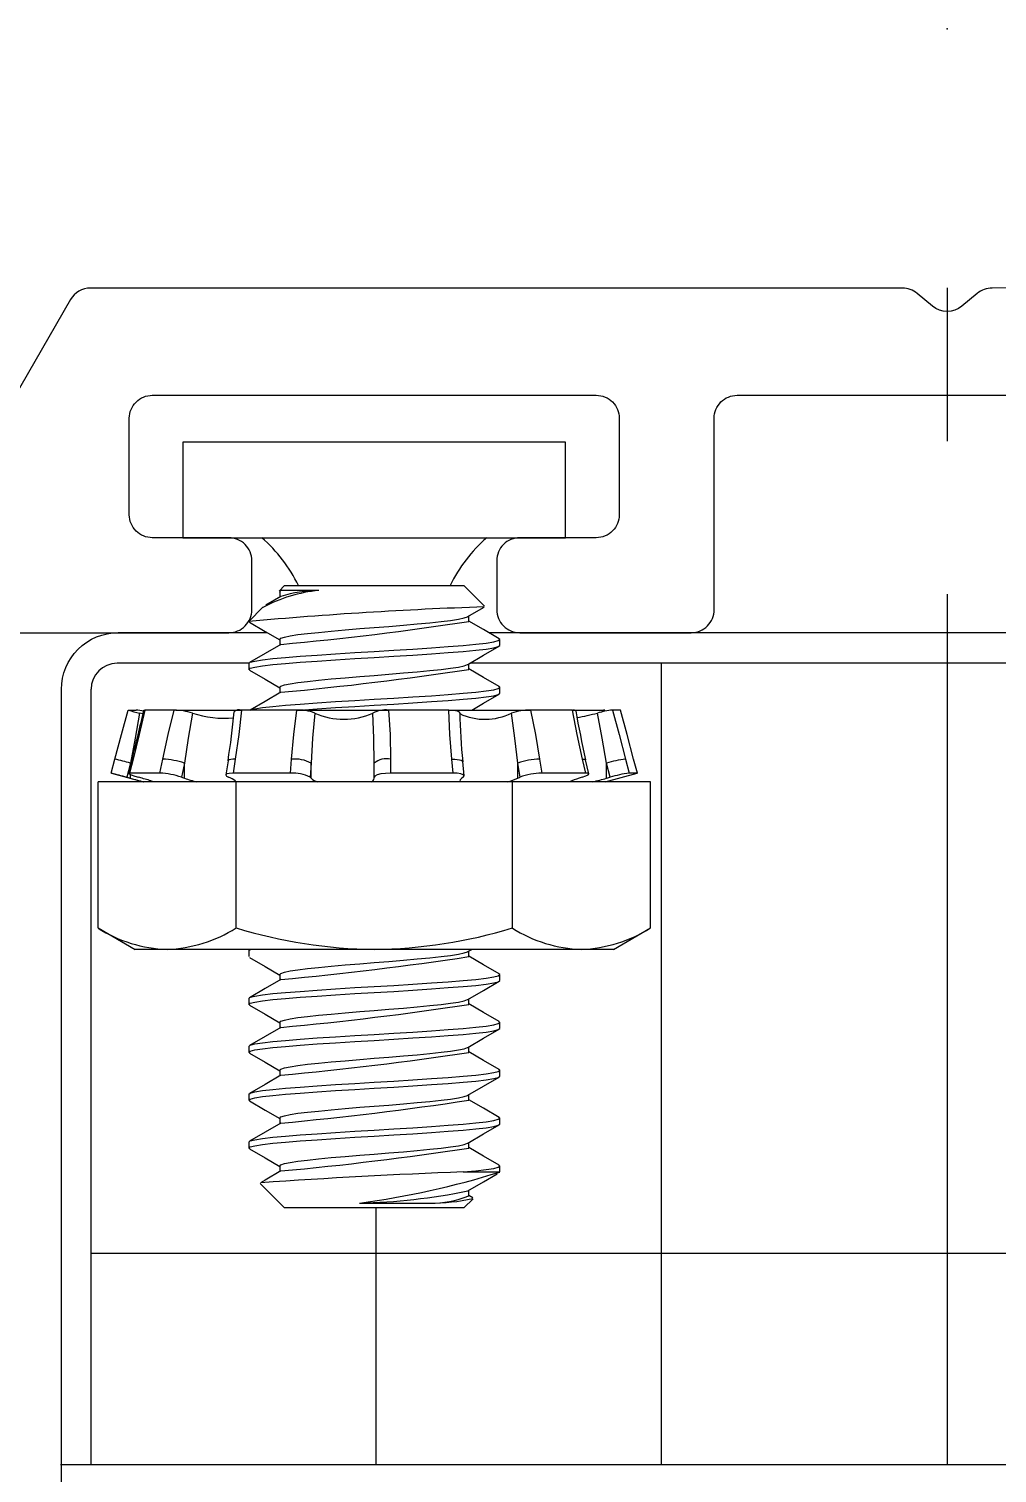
# Model space of a CAD drawing. Extents: x -1.9 to 5.76, y -0.52 to 4.52.
# Drawn here: x -0.6 to 0.033, y 2.126 to 3.069 of the extents above; entities that cross this region are included whole.
import ezdxf

# ---------------------------------------------------------------- set-up
doc = ezdxf.new("R2010")
doc.units = 0
doc.header["$LTSCALE"] = 0.5
doc.header["$MEASUREMENT"] = 0
doc.linetypes.add('PHANTOM', pattern=[0.5, 0.25, -0.05, 0.05, -0.05, 0.05, -0.05])
doc.layers.add('Construction', color=60, linetype='PHANTOM', plot=False)
for name, color, linetype in [('Driver', 210, 'CONTINUOUS'), ('Hardware', 242, 'CONTINUOUS'), ('Housing', 150, 'CONTINUOUS')]:
    doc.layers.add(name, color=color, linetype=linetype)

msp = doc.modelspace()

# ---------------------------------------------------------------- linework, layer by layer
at = {"layer": 'Construction', "ltscale": 0.5, "transparency": 16777216}
msp.add_line((0, 2.90012), (0, 0.00009), dxfattribs=at)
msp.add_point((0, 3.06921), dxfattribs=at)
at = {"layer": 'Driver', "transparency": 16777216}
for p, q in [((-0.45612, 2.65505), (-0.5422, 2.65505)), ((0.29225, 2.65505), (-0.31183, 2.65505)), ((-0.1869, 2.65505), (-0.1869, 2.13175)), ((0, 2.65505), (0, 2.13175)), ((-0.5592, 2.13175), (-0.5592, 2.63805)), ((-0.3731, 2.29951), (-0.3731, 2.13175)), ((0.5578, 2.26975), (-0.5592, 2.26975)), ((0.5778, 2.13175), (-0.5792, 2.13175))]:
    msp.add_line(p, q, dxfattribs=at)
msp.add_lwpolyline([(0.44905, 2.67505), (0.5415, 2.67505, -0.414214), (0.5785, 2.63805), (0.5785, 1.71205, -0.414214), (0.5415, 1.67505), (-0.5415, 1.67505, -0.414214), (-0.5785, 1.71205), (-0.5785, 2.63805, -0.414214), (-0.5415, 2.67505), (-0.44409, 2.67505)], format="xyb", dxfattribs=at)
msp.add_lwpolyline([(-0.29942, 2.67505), (0.30439, 2.67505)], dxfattribs=at)
msp.add_arc((-0.5422, 2.63805), 0.017, 90, 180, dxfattribs=at)
at = {"layer": 'Hardware', "linetype": 'Continuous', "transparency": 16777216}
for p, q in [((-0.2492, 2.79951), (-0.4992, 2.79951)), ((-0.4992, 2.79951), (-0.4992, 2.73701)), ((-0.2492, 2.73701), (-0.2492, 2.79951)), ((-0.4992, 2.73701), (-0.2492, 2.73701)), ((-0.43532, 2.69862), (-0.44504, 2.69296)), ((-0.43276, 2.70576), (-0.43637, 2.70215)), ((-0.43513, 2.70262), (-0.43635, 2.70214)), ((-0.43611, 2.70165), (-0.4359, 2.70153)), ((-0.4359, 2.70185), (-0.4359, 2.69828)), ((-0.41042, 2.70262), (-0.43513, 2.70262)), ((-0.43276, 2.70576), (-0.42373, 2.70576)), ((-0.42373, 2.70576), (-0.32467, 2.70576)), ((-0.32467, 2.70576), (-0.31564, 2.70576)), ((-0.30216, 2.69228), (-0.31564, 2.70576)), ((-0.44692, 2.6916), (-0.4562, 2.68233)), ((-0.45554, 2.68182), (-0.4562, 2.68233)), ((-0.3125, 2.68232), (-0.3125, 2.68591)), ((-0.4359, 2.6706), (-0.4359, 2.66703)), ((-0.2922, 2.6667), (-0.2922, 2.67061)), ((-0.4562, 2.65498), (-0.4562, 2.65108)), ((-0.3125, 2.65107), (-0.3125, 2.65466)), ((-0.4359, 2.63935), (-0.4359, 2.63578)), ((-0.2922, 2.63545), (-0.2922, 2.63936)), ((-0.53503, 2.62454), (-0.52979, 2.62454)), ((-0.52526, 2.62201), (-0.5275, 2.62259)), ((-0.50487, 2.62454), (-0.52401, 2.62454)), ((-0.50376, 2.62454), (-0.50419, 2.6245)), ((-0.50376, 2.62454), (-0.50308, 2.62454)), ((-0.50308, 2.62454), (-0.46112, 2.62454)), ((-0.4248, 2.62454), (-0.461, 2.62454)), ((-0.4248, 2.62454), (-0.36483, 2.62454)), ((-0.3254, 2.62454), (-0.36484, 2.62454)), ((-0.3254, 2.62454), (-0.27215, 2.62454)), ((-0.24464, 2.62454), (-0.27225, 2.62454)), ((-0.24353, 2.62454), (-0.24421, 2.6245)), ((-0.24353, 2.62454), (-0.22439, 2.62454)), ((-0.22353, 2.62373), (-0.22368, 2.62438)), ((-0.21337, 2.62454), (-0.21861, 2.62454)), ((-0.54607, 2.58333), (-0.54362, 2.59246)), ((-0.53344, 2.58987), (-0.53591, 2.58066)), ((-0.53245, 2.59234), (-0.53479, 2.58317)), ((-0.53174, 2.59246), (-0.53408, 2.58333)), ((-0.53344, 2.58848), (-0.53344, 2.58987)), ((-0.51419, 2.58333), (-0.51229, 2.59246)), ((-0.49812, 2.58987), (-0.50004, 2.58066)), ((-0.49812, 2.58), (-0.49812, 2.58987)), ((-0.46971, 2.59143), (-0.47117, 2.58222)), ((-0.46501, 2.59246), (-0.46646, 2.58333)), ((-0.42884, 2.58333), (-0.42821, 2.59246)), ((-0.41547, 2.58987), (-0.41611, 2.58066)), ((-0.41547, 2.58), (-0.41547, 2.58987)), ((-0.3742, 2.58066), (-0.3742, 2.58987)), ((-0.3636, 2.59246), (-0.36361, 2.58333)), ((-0.32262, 2.58333), (-0.3235, 2.59246)), ((-0.31555, 2.58162), (-0.31644, 2.59083)), ((-0.28048, 2.58), (-0.28048, 2.58987)), ((-0.27902, 2.58066), (-0.28048, 2.58987)), ((-0.26623, 2.59246), (-0.2648, 2.58333)), ((-0.2361, 2.58333), (-0.23816, 2.59246)), ((-0.23409, 2.58287), (-0.23616, 2.59206)), ((-0.22255, 2.58), (-0.22255, 2.58987)), ((-0.2202, 2.58066), (-0.22255, 2.58987)), ((-0.2101, 2.59246), (-0.20777, 2.58333)), ((-0.20233, 2.58333), (-0.20478, 2.59246)), ((-0.55462, 2.48225), (-0.55462, 2.57766)), ((-0.46441, 2.57766), (-0.55462, 2.57766)), ((-0.54586, 2.58327), (-0.52495, 2.57766)), ((-0.53591, 2.58066), (-0.53344, 2.58)), ((-0.51419, 2.58333), (-0.53408, 2.58333)), ((-0.53344, 2.58), (-0.53344, 2.58237)), ((-0.52585, 2.58), (-0.5282, 2.58066)), ((-0.50004, 2.58066), (-0.49812, 2.58)), ((-0.46793, 2.58), (-0.46938, 2.58066)), ((-0.42884, 2.58333), (-0.46646, 2.58333)), ((-0.46441, 2.48225), (-0.46441, 2.57766)), ((-0.28399, 2.57766), (-0.46441, 2.57766)), ((-0.41611, 2.58066), (-0.41547, 2.58)), ((-0.3742, 2.58), (-0.3742, 2.58066)), ((-0.32262, 2.58333), (-0.36361, 2.58333)), ((-0.31617, 2.58066), (-0.31706, 2.58)), ((-0.28399, 2.48225), (-0.28399, 2.57766)), ((-0.19378, 2.57766), (-0.28399, 2.57766)), ((-0.28048, 2.58), (-0.27902, 2.58066)), ((-0.2361, 2.58333), (-0.2648, 2.58333)), ((-0.2384, 2.58066), (-0.24047, 2.58)), ((-0.22345, 2.57766), (-0.20254, 2.58327)), ((-0.22255, 2.58), (-0.2202, 2.58066)), ((-0.20233, 2.58333), (-0.20777, 2.58333)), ((-0.20254, 2.58327), (-0.20233, 2.58333)), ((-0.19378, 2.48225), (-0.19378, 2.57766)), ((-0.55462, 2.48225), (-0.53045, 2.46829)), ((-0.21795, 2.46829), (-0.19378, 2.48225)), ((-0.50952, 2.46829), (-0.53045, 2.46829)), ((-0.3742, 2.46829), (-0.50952, 2.46829)), ((-0.4562, 2.46748), (-0.4562, 2.46358)), ((-0.23888, 2.46829), (-0.3742, 2.46829)), ((-0.3125, 2.46357), (-0.3125, 2.46716)), ((-0.21795, 2.46829), (-0.23888, 2.46829)), ((-0.4359, 2.45185), (-0.4359, 2.44828)), ((-0.2922, 2.44795), (-0.2922, 2.45186)), ((-0.4562, 2.43623), (-0.4562, 2.43233)), ((-0.3125, 2.43232), (-0.3125, 2.43591)), ((-0.4359, 2.4206), (-0.4359, 2.41703)), ((-0.2922, 2.4167), (-0.2922, 2.42061)), ((-0.4562, 2.40498), (-0.4562, 2.40108)), ((-0.3125, 2.40107), (-0.3125, 2.40466)), ((-0.4359, 2.38935), (-0.4359, 2.38578)), ((-0.2922, 2.38545), (-0.2922, 2.38936)), ((-0.4562, 2.37373), (-0.4562, 2.36983)), ((-0.3125, 2.36982), (-0.3125, 2.37341)), ((-0.4359, 2.3581), (-0.4359, 2.35453)), ((-0.2922, 2.3542), (-0.2922, 2.35811)), ((-0.4562, 2.34248), (-0.4562, 2.33858)), ((-0.3125, 2.33857), (-0.3125, 2.34216)), ((-0.4359, 2.32685), (-0.4359, 2.32328)), ((-0.31622, 2.32295), (-0.2922, 2.32295)), ((-0.2922, 2.32295), (-0.2922, 2.32686)), ((-0.44865, 2.3154), (-0.43276, 2.29951)), ((-0.3125, 2.30732), (-0.3125, 2.31091)), ((-0.38391, 2.30265), (-0.33798, 2.30265)), ((-0.31564, 2.29951), (-0.30964, 2.30551)), ((-0.30985, 2.30611), (-0.3125, 2.30765)), ((-0.3742, 2.29951), (-0.43276, 2.29951)), ((-0.31564, 2.29951), (-0.3742, 2.29951))]:
    msp.add_line(p, q, dxfattribs=at)
at = {"layer": 'Hardware', "linetype": 'Continuous', "transparency": 16777216, "flags": 128}
for points in [[(-0.4359, 2.70185), (-0.4359, 2.70186), (-0.43513, 2.70262)], [(-0.31308, 2.68556), (-0.30287, 2.69151), (-0.30243, 2.69177)], [(-0.45576, 2.68183), (-0.44553, 2.67588), (-0.4359, 2.67028)], [(-0.4359, 2.6706), (-0.4359, 2.67061), (-0.43516, 2.67136), (-0.4329, 2.67215), (-0.42915, 2.67296), (-0.42405, 2.67376), (-0.41783, 2.67451), (-0.41057, 2.67526), (-0.40227, 2.67606), (-0.39321, 2.67687), (-0.38373, 2.67767), (-0.3742, 2.67842), (-0.36467, 2.67917), (-0.35519, 2.67997), (-0.34613, 2.68078), (-0.33784, 2.68157), (-0.33057, 2.68233), (-0.32435, 2.68308), (-0.31925, 2.68387), (-0.3155, 2.68468), (-0.31324, 2.68548), (-0.31316, 2.68556)], [(-0.29263, 2.6711), (-0.30287, 2.67705), (-0.3125, 2.68265)], [(-0.4562, 2.65498), (-0.45522, 2.65573), (-0.45221, 2.65653), (-0.44723, 2.65734), (-0.44045, 2.65814), (-0.43218, 2.65889), (-0.42253, 2.65964), (-0.4115, 2.66044), (-0.39946, 2.66125), (-0.38687, 2.66204), (-0.3742, 2.66279), (-0.36153, 2.66355), (-0.34894, 2.66434), (-0.3369, 2.66515), (-0.32587, 2.66595), (-0.31622, 2.6667), (-0.30796, 2.66745), (-0.30117, 2.66825), (-0.29619, 2.66906), (-0.29319, 2.66985), (-0.2922, 2.67061), (-0.29285, 2.67111)], [(-0.45554, 2.65057), (-0.4562, 2.65108), (-0.45522, 2.65183), (-0.45221, 2.65262), (-0.44723, 2.65343), (-0.44045, 2.65423), (-0.43218, 2.65498), (-0.42253, 2.65573), (-0.4115, 2.65653), (-0.39946, 2.65734), (-0.38687, 2.65814), (-0.3742, 2.65889), (-0.36153, 2.65964), (-0.34894, 2.66044), (-0.3369, 2.66125), (-0.32587, 2.66204), (-0.31622, 2.66279), (-0.30796, 2.66355), (-0.30117, 2.66434), (-0.29619, 2.66515), (-0.29319, 2.66595), (-0.2922, 2.6667)], [(-0.43532, 2.66737), (-0.44553, 2.66142), (-0.45577, 2.65548)], [(-0.31308, 2.65431), (-0.30287, 2.66026), (-0.29264, 2.6662)], [(-0.45576, 2.65058), (-0.44553, 2.64463), (-0.4359, 2.63903)], [(-0.4359, 2.63935), (-0.4359, 2.63936), (-0.43516, 2.64011), (-0.4329, 2.6409), (-0.42915, 2.64171), (-0.42405, 2.64251), (-0.41783, 2.64326), (-0.41057, 2.64401), (-0.40227, 2.64481), (-0.39321, 2.64562), (-0.38373, 2.64642), (-0.3742, 2.64717), (-0.36467, 2.64792), (-0.35519, 2.64872), (-0.34613, 2.64953), (-0.33784, 2.65032), (-0.33057, 2.65108), (-0.32435, 2.65183), (-0.31925, 2.65262), (-0.3155, 2.65343), (-0.31324, 2.65423), (-0.31316, 2.65431)], [(-0.29263, 2.63985), (-0.30287, 2.6458), (-0.3125, 2.6514)], [(-0.43532, 2.63612), (-0.44553, 2.63017), (-0.45523, 2.62454)], [(-0.455, 2.62454), (-0.45221, 2.62528), (-0.44723, 2.62609), (-0.44045, 2.62689), (-0.43218, 2.62764), (-0.42253, 2.62839), (-0.4115, 2.62919), (-0.39946, 2.63), (-0.38687, 2.63079), (-0.3742, 2.63154), (-0.36153, 2.6323), (-0.34894, 2.63309), (-0.3369, 2.6339), (-0.32587, 2.6347), (-0.31622, 2.63545), (-0.30796, 2.6362), (-0.30117, 2.637), (-0.29619, 2.63781), (-0.29319, 2.6386), (-0.2922, 2.63936), (-0.29285, 2.63986)], [(-0.42483, 2.6243), (-0.42253, 2.62448), (-0.4115, 2.62528), (-0.39946, 2.62609), (-0.38687, 2.62689), (-0.3742, 2.62764), (-0.36153, 2.62839), (-0.34894, 2.62919), (-0.3369, 2.63), (-0.32587, 2.63079), (-0.31622, 2.63154), (-0.30796, 2.6323), (-0.30117, 2.63309), (-0.29619, 2.6339), (-0.29319, 2.6347), (-0.2922, 2.63545)], [(-0.31055, 2.62454), (-0.30287, 2.62901), (-0.29264, 2.63495)], [(-0.54362, 2.59246), (-0.53932, 2.60849), (-0.53503, 2.62454)], [(-0.5275, 2.62259), (-0.53047, 2.60624), (-0.53344, 2.58987)], [(-0.52401, 2.62454), (-0.52775, 2.60852), (-0.53174, 2.59246)], [(-0.52468, 2.62437), (-0.52471, 2.6244), (-0.52401, 2.62454)], [(-0.51229, 2.59246), (-0.50877, 2.60849), (-0.50487, 2.62454)], [(-0.493, 2.62259), (-0.49569, 2.60624), (-0.49812, 2.58987)], [(-0.461, 2.62454), (-0.46273, 2.60852), (-0.46501, 2.59246)], [(-0.42821, 2.59246), (-0.42681, 2.60849), (-0.4248, 2.62454)], [(-0.41313, 2.62259), (-0.4145, 2.60624), (-0.41547, 2.58987)], [(-0.3742, 2.58987), (-0.37441, 2.60623), (-0.37505, 2.62259)], [(-0.36484, 2.62454), (-0.3639, 2.60852), (-0.3636, 2.59246)], [(-0.3235, 2.59246), (-0.32476, 2.60849), (-0.3254, 2.62454)], [(-0.3254, 2.62454), (-0.3224, 2.6244), (-0.32008, 2.624), (-0.31868, 2.62338), (-0.31846, 2.62279)], [(-0.28048, 2.58987), (-0.28239, 2.60623), (-0.28463, 2.62259)], [(-0.27225, 2.62454), (-0.269, 2.60852), (-0.26623, 2.59246)], [(-0.24464, 2.62454), (-0.24312, 2.6244), (-0.24272, 2.62406)], [(-0.23816, 2.59246), (-0.24159, 2.60849), (-0.24464, 2.62454)], [(-0.22255, 2.58987), (-0.22543, 2.60623), (-0.22842, 2.62259)], [(-0.22653, 2.62305), (-0.22556, 2.62337), (-0.2241, 2.624), (-0.22369, 2.6244), (-0.22439, 2.62454)], [(-0.21861, 2.62454), (-0.21428, 2.60852), (-0.2101, 2.59246)], [(-0.20478, 2.59246), (-0.20908, 2.60849), (-0.21337, 2.62454)], [(-0.53174, 2.59246), (-0.53229, 2.59243), (-0.53245, 2.59234)], [(-0.46501, 2.59246), (-0.46661, 2.59243), (-0.46793, 2.59231), (-0.46891, 2.59208), (-0.46952, 2.59176), (-0.46971, 2.59143)], [(-0.3235, 2.59246), (-0.32163, 2.59243), (-0.31996, 2.59231), (-0.31855, 2.59208), (-0.31747, 2.59176), (-0.31676, 2.59136), (-0.31645, 2.5909), (-0.31644, 2.59083)], [(-0.23816, 2.59246), (-0.23712, 2.59243), (-0.23645, 2.59231), (-0.23616, 2.59208), (-0.23616, 2.59206)], [(-0.53408, 2.58333), (-0.53479, 2.58319), (-0.5344, 2.58279), (-0.53296, 2.58216), (-0.53063, 2.58138), (-0.5282, 2.58066)], [(-0.46646, 2.58333), (-0.46896, 2.58319), (-0.47059, 2.58279), (-0.47117, 2.58216), (-0.47064, 2.58138), (-0.46938, 2.58066)], [(-0.36361, 2.58333), (-0.36694, 2.58319), (-0.36997, 2.58279), (-0.37235, 2.58216), (-0.37381, 2.58138), (-0.3742, 2.58066)], [(-0.31617, 2.58066), (-0.31555, 2.58152), (-0.31605, 2.58228), (-0.31762, 2.58287), (-0.32008, 2.58323), (-0.32262, 2.58333)], [(-0.31706, 2.58), (-0.3181, 2.57897), (-0.31833, 2.57799)], [(-0.2384, 2.58066), (-0.23602, 2.58152), (-0.23453, 2.58228), (-0.23409, 2.58287), (-0.23475, 2.58323), (-0.2361, 2.58333)], [(-0.4562, 2.46748), (-0.45522, 2.46823), (-0.455, 2.46829)], [(-0.45523, 2.46829), (-0.45577, 2.46798)], [(-0.45576, 2.46308), (-0.44553, 2.45713), (-0.4359, 2.45153)], [(-0.4359, 2.45185), (-0.4359, 2.45186), (-0.43516, 2.45261), (-0.4329, 2.4534), (-0.42915, 2.45421), (-0.42405, 2.45501), (-0.41783, 2.45576), (-0.41057, 2.45651), (-0.40227, 2.45731), (-0.39321, 2.45812), (-0.38373, 2.45892), (-0.3742, 2.45967), (-0.36467, 2.46042), (-0.35519, 2.46122), (-0.34613, 2.46203), (-0.33784, 2.46282), (-0.33057, 2.46358), (-0.32435, 2.46433), (-0.31925, 2.46512), (-0.3155, 2.46593), (-0.31324, 2.46673), (-0.31316, 2.46681)], [(-0.31308, 2.46681), (-0.31055, 2.46829)], [(-0.29263, 2.45235), (-0.30287, 2.4583), (-0.3125, 2.4639)], [(-0.4562, 2.43623), (-0.45522, 2.43698), (-0.45221, 2.43778), (-0.44723, 2.43859), (-0.44045, 2.43939), (-0.43218, 2.44014), (-0.42253, 2.44089), (-0.4115, 2.44169), (-0.39946, 2.4425), (-0.38687, 2.44329), (-0.3742, 2.44404), (-0.36153, 2.4448), (-0.34894, 2.44559), (-0.3369, 2.4464), (-0.32587, 2.4472), (-0.31622, 2.44795), (-0.30796, 2.4487), (-0.30117, 2.4495), (-0.29619, 2.45031), (-0.29319, 2.4511), (-0.2922, 2.45186), (-0.29285, 2.45236)], [(-0.45554, 2.43182), (-0.4562, 2.43233), (-0.45522, 2.43308), (-0.45221, 2.43387), (-0.44723, 2.43468), (-0.44045, 2.43548), (-0.43218, 2.43623), (-0.42253, 2.43698), (-0.4115, 2.43778), (-0.39946, 2.43859), (-0.38687, 2.43939), (-0.3742, 2.44014), (-0.36153, 2.44089), (-0.34894, 2.44169), (-0.3369, 2.4425), (-0.32587, 2.44329), (-0.31622, 2.44404), (-0.30796, 2.4448), (-0.30117, 2.44559), (-0.29619, 2.4464), (-0.29319, 2.4472), (-0.2922, 2.44795)], [(-0.43532, 2.44862), (-0.44553, 2.44267), (-0.45577, 2.43673)], [(-0.31308, 2.43556), (-0.30287, 2.44151), (-0.29264, 2.44745)], [(-0.4359, 2.4206), (-0.4359, 2.42061), (-0.43516, 2.42136), (-0.4329, 2.42215), (-0.42915, 2.42296), (-0.42405, 2.42376), (-0.41783, 2.42451), (-0.41057, 2.42526), (-0.40227, 2.42606), (-0.39321, 2.42687), (-0.38373, 2.42767), (-0.3742, 2.42842), (-0.36467, 2.42917), (-0.35519, 2.42997), (-0.34613, 2.43078), (-0.33784, 2.43157), (-0.33057, 2.43233), (-0.32435, 2.43308), (-0.31925, 2.43387), (-0.3155, 2.43468), (-0.31324, 2.43548), (-0.31316, 2.43556)], [(-0.29263, 2.4211), (-0.30287, 2.42705), (-0.3125, 2.43265)], [(-0.45576, 2.43183), (-0.44553, 2.42588), (-0.4359, 2.42028)], [(-0.4562, 2.40498), (-0.45522, 2.40573), (-0.45221, 2.40653), (-0.44723, 2.40734), (-0.44045, 2.40814), (-0.43218, 2.40889), (-0.42253, 2.40964), (-0.4115, 2.41044), (-0.39946, 2.41125), (-0.38687, 2.41204), (-0.3742, 2.41279), (-0.36153, 2.41355), (-0.34894, 2.41434), (-0.3369, 2.41515), (-0.32587, 2.41595), (-0.31622, 2.4167), (-0.30796, 2.41745), (-0.30117, 2.41825), (-0.29619, 2.41906), (-0.29319, 2.41985), (-0.2922, 2.42061), (-0.29285, 2.42111)], [(-0.45554, 2.40057), (-0.4562, 2.40108), (-0.45522, 2.40183), (-0.45221, 2.40262), (-0.44723, 2.40343), (-0.44045, 2.40423), (-0.43218, 2.40498), (-0.42253, 2.40573), (-0.4115, 2.40653), (-0.39946, 2.40734), (-0.38687, 2.40814), (-0.3742, 2.40889), (-0.36153, 2.40964), (-0.34894, 2.41044), (-0.3369, 2.41125), (-0.32587, 2.41204), (-0.31622, 2.41279), (-0.30796, 2.41355), (-0.30117, 2.41434), (-0.29619, 2.41515), (-0.29319, 2.41595), (-0.2922, 2.4167)], [(-0.43532, 2.41737), (-0.44553, 2.41142), (-0.45577, 2.40548)], [(-0.31308, 2.40431), (-0.30287, 2.41026), (-0.29264, 2.4162)], [(-0.4359, 2.38935), (-0.4359, 2.38936), (-0.43516, 2.39011), (-0.4329, 2.3909), (-0.42915, 2.39171), (-0.42405, 2.39251), (-0.41783, 2.39326), (-0.41057, 2.39401), (-0.40227, 2.39481), (-0.39321, 2.39562), (-0.38373, 2.39642), (-0.3742, 2.39717), (-0.36467, 2.39792), (-0.35519, 2.39872), (-0.34613, 2.39953), (-0.33784, 2.40032), (-0.33057, 2.40108), (-0.32435, 2.40183), (-0.31925, 2.40262), (-0.3155, 2.40343), (-0.31324, 2.40423), (-0.31316, 2.40431)], [(-0.45576, 2.40058), (-0.44553, 2.39463), (-0.4359, 2.38903)], [(-0.29263, 2.38985), (-0.30287, 2.3958), (-0.3125, 2.4014)], [(-0.4562, 2.37373), (-0.45522, 2.37448), (-0.45221, 2.37528), (-0.44723, 2.37609), (-0.44045, 2.37689), (-0.43218, 2.37764), (-0.42253, 2.37839), (-0.4115, 2.37919), (-0.39946, 2.38), (-0.38687, 2.38079), (-0.3742, 2.38154), (-0.36153, 2.3823), (-0.34894, 2.38309), (-0.3369, 2.3839), (-0.32587, 2.3847), (-0.31622, 2.38545), (-0.30796, 2.3862), (-0.30117, 2.387), (-0.29619, 2.38781), (-0.29319, 2.3886), (-0.2922, 2.38936), (-0.29285, 2.38986)], [(-0.45554, 2.36932), (-0.4562, 2.36983), (-0.45522, 2.37058), (-0.45221, 2.37137), (-0.44723, 2.37218), (-0.44045, 2.37298), (-0.43218, 2.37373), (-0.42253, 2.37448), (-0.4115, 2.37528), (-0.39946, 2.37609), (-0.38687, 2.37689), (-0.3742, 2.37764), (-0.36153, 2.37839), (-0.34894, 2.37919), (-0.3369, 2.38), (-0.32587, 2.38079), (-0.31622, 2.38154), (-0.30796, 2.3823), (-0.30117, 2.38309), (-0.29619, 2.3839), (-0.29319, 2.3847), (-0.2922, 2.38545)], [(-0.43532, 2.38612), (-0.44553, 2.38017), (-0.45577, 2.37423)], [(-0.31308, 2.37306), (-0.30287, 2.37901), (-0.29264, 2.38495)], [(-0.45576, 2.36933), (-0.44553, 2.36338), (-0.4359, 2.35778)], [(-0.4359, 2.3581), (-0.4359, 2.35811), (-0.43516, 2.35886), (-0.4329, 2.35965), (-0.42915, 2.36046), (-0.42405, 2.36126), (-0.41783, 2.36201), (-0.41057, 2.36276), (-0.40227, 2.36356), (-0.39321, 2.36437), (-0.38373, 2.36517), (-0.3742, 2.36592), (-0.36467, 2.36667), (-0.35519, 2.36747), (-0.34613, 2.36828), (-0.33784, 2.36907), (-0.33057, 2.36983), (-0.32435, 2.37058), (-0.31925, 2.37137), (-0.3155, 2.37218), (-0.31324, 2.37298), (-0.31316, 2.37306)], [(-0.29263, 2.3586), (-0.30287, 2.36455), (-0.3125, 2.37015)], [(-0.4562, 2.34248), (-0.45522, 2.34323), (-0.45221, 2.34403), (-0.44723, 2.34484), (-0.44045, 2.34564), (-0.43218, 2.34639), (-0.42253, 2.34714), (-0.4115, 2.34794), (-0.39946, 2.34875), (-0.38687, 2.34954), (-0.3742, 2.35029), (-0.36153, 2.35105), (-0.34894, 2.35184), (-0.3369, 2.35265), (-0.32587, 2.35345), (-0.31622, 2.3542), (-0.30796, 2.35495), (-0.30117, 2.35575), (-0.29619, 2.35656), (-0.29319, 2.35735), (-0.2922, 2.35811), (-0.29285, 2.35861)], [(-0.45554, 2.33807), (-0.4562, 2.33858), (-0.45522, 2.33933), (-0.45221, 2.34012), (-0.44723, 2.34093), (-0.44045, 2.34173), (-0.43218, 2.34248), (-0.42253, 2.34323), (-0.4115, 2.34403), (-0.39946, 2.34484), (-0.38687, 2.34564), (-0.3742, 2.34639), (-0.36153, 2.34714), (-0.34894, 2.34794), (-0.3369, 2.34875), (-0.32587, 2.34954), (-0.31622, 2.35029), (-0.30796, 2.35105), (-0.30117, 2.35184), (-0.29619, 2.35265), (-0.29319, 2.35345), (-0.2922, 2.3542)], [(-0.43532, 2.35487), (-0.44553, 2.34892), (-0.45577, 2.34298)], [(-0.31308, 2.34181), (-0.30287, 2.34776), (-0.29264, 2.3537)], [(-0.4359, 2.32685), (-0.4359, 2.32686), (-0.43516, 2.32761), (-0.4329, 2.3284), (-0.42915, 2.32921), (-0.42405, 2.33001), (-0.41783, 2.33076), (-0.41057, 2.33151), (-0.40227, 2.33231), (-0.39321, 2.33312), (-0.38373, 2.33392), (-0.3742, 2.33467), (-0.36467, 2.33542), (-0.35519, 2.33622), (-0.34613, 2.33703), (-0.33784, 2.33782), (-0.33057, 2.33858), (-0.32435, 2.33933), (-0.31925, 2.34012), (-0.3155, 2.34093), (-0.31324, 2.34173), (-0.31316, 2.34181)], [(-0.29263, 2.32735), (-0.30287, 2.3333), (-0.3125, 2.3389)], [(-0.45576, 2.33808), (-0.44553, 2.33213), (-0.4359, 2.32653)], [(-0.43532, 2.32362), (-0.44553, 2.31767), (-0.44846, 2.31597)], [(-0.31622, 2.32295), (-0.30796, 2.3237), (-0.30117, 2.3245), (-0.29619, 2.32531), (-0.29319, 2.3261), (-0.2922, 2.32686), (-0.29285, 2.32736)], [(-0.31308, 2.31056), (-0.30287, 2.31651), (-0.29401, 2.32166)]]:
    msp.add_lwpolyline(points, dxfattribs=at)
at = {"layer": 'Hardware', "linetype": 'Continuous', "transparency": 16777216}
for centre, radius, start, end in [((-0.51316, 2.66204), 0.09955, 26.05462, 48.86391), ((-0.23524, 2.66204), 0.09955, 131.13609, 153.94538), ((-0.40012, 2.60294), 0.10021, 95.90332, 117.82377), ((-0.40921, 2.61616), 0.08647, 90.8063, 107.5273), ((-0.20836, -0.06862), 2.76209, 91.9529, 95.14813), ((-0.62792, 4.75966), 2.10115, 275.26134, 278.63376), ((-0.62792, 4.72841), 2.10115, 275.26134, 278.63376), ((-0.51146, 2.69977), 0.07883, 252.71686, 258.25641), ((-1.659, 2.88135), 1.16303, 345.61123, 347.23503), ((-0.53284, 2.59064), 0.03403, 76.44547, 84.86385), ((-0.50721, 2.57318), 0.05141, 73.95853, 87.38972), ((-0.47157, 2.68692), 0.0678, 251.5716, 274.62902), ((-0.95279, 2.66859), 0.4892, 350.92411, 354.70094), ((-0.46229, 2.61966), 0.00505, 75.21474, 131.99085), ((-0.42391, 2.59393), 0.03062, 69.38223, 91.66307), ((-0.39409, 2.66507), 0.04655, 245.85457, 294.14543), ((-0.36645, 2.60525), 0.01935, 85.23061, 116.38298), ((0.07277, 2.63007), 0.39118, 181.06606, 185.7577), ((-0.3019, 2.65676), 0.03828, 244.6093, 296.8132), ((-0.27157, 2.57995), 0.0446, 90.87582, 107.02209), ((0.41678, 2.74089), 0.66969, 190.04544, 192.84016), ((-0.27112, 2.78374), 0.16671, 280.12261, 284.84233), ((-0.21131, 2.56212), 0.06284, 96.66449, 105.79654), ((-0.58593, 2.40467), 0.19249, 74.17428, 77.30179), ((-0.51382, 2.54402), 0.04846, 71.10097, 88.19049), ((-0.4262, 2.56969), 0.02286, 61.99696, 95.03286), ((-0.36621, 2.58014), 0.01259, 78.02014, 129.4112), ((-0.26659, 2.55392), 0.03854, 89.47049, 111.12409), ((-0.20325, 2.5283), 0.06452, 96.09484, 107.40098), ((-0.73933, 1.82492), 0.78264, 74.93504, 75.6886), ((-0.20646, 3.7964), 1.25959, 254.95432, 255.36877), ((-0.57806, 2.39366), 0.19351, 71.96409, 74.34851), ((-0.51637, 2.53285), 0.05052, 71.13873, 87.51812), ((-0.46631, 2.67389), 0.09913, 251.28196, 256.08343), ((-0.47216, 2.56956), 0.01127, 46.02899, 67.94137), ((-0.42731, 2.55892), 0.02445, 62.75159, 93.58746), ((-0.40742, 2.58935), 0.01234, 229.29288, 251.28665), ((-0.37709, 2.58041), 0.00292, 289.87668, 351.90737), ((-0.29866, 2.62122), 0.04506, 284.81607, 293.7995), ((-0.26481, 2.54409), 0.03923, 89.98187, 111.24065), ((-0.22214, 2.52105), 0.06173, 107.27107, 113.49291), ((-0.29382, 2.83316), 0.263, 283.72323, 285.72344), ((-0.1976, 2.50561), 0.07838, 97.45919, 106.75792), ((-0.5068, 2.55693), 0.08869, 237.37, 268.24575), ((-0.51299, 2.55939), 0.09117, 272.1847, 302.19955), ((-0.36996, 2.79423), 0.32597, 253.15712, 269.25492), ((-0.37787, 2.79057), 0.3223, 270.65283, 286.93513), ((-0.23617, 2.55693), 0.08869, 237.37, 268.24575), ((-0.24236, 2.55939), 0.09117, 272.1847, 302.19955), ((-0.62792, 4.54091), 2.10115, 275.26134, 278.63376), ((-0.62792, 4.50966), 2.10115, 275.26134, 278.63376), ((-0.62792, 4.47841), 2.10115, 275.26134, 278.63376), ((-0.62792, 4.44716), 2.10115, 275.26134, 278.63376), ((-0.62792, 4.41591), 2.10115, 275.26134, 278.63376), ((-0.17601, -1.53399), 3.85949, 92.08189, 94.04716), ((-0.45559, 2.84383), 0.54591, 277.5447, 287.4151), ((-0.39252, 2.69999), 0.39743, 271.24123, 281.51875), ((-0.33696, 2.36891), 0.06626, 269.11753, 291.66167), ((-0.33764, 2.43569), 0.13304, 269.85622, 282.11)]:
    msp.add_arc(centre, radius, start, end, dxfattribs=at)
at = {"layer": 'Housing', "transparency": 16777216}
for points in [[(0.98374, 0.01509), (0.9834, 2.88508, 0.414214), (0.9684, 2.90008), (0.7804, 2.90007, 0.414214), (0.7654, 2.88507), (0.76541, 2.84507, 0.414214), (0.78041, 2.83007), (0.87541, 2.83008, -0.414214), (0.89041, 2.81508), (0.89041, 2.77008, -0.414214), (0.87541, 2.75508), (0.66067, 2.75507, -0.267949), (0.64768, 2.76257), (0.57262, 2.89256, 0.267949), (0.55963, 2.90006), (0.0293, 2.90004, 0.176327), (0.01966, 2.89653), (0.00965, 2.88813, -0.36397), (-0.00964, 2.88813), (-0.01965, 2.89653, 0.176327), (-0.02929, 2.90003), (-0.55962, 2.90001, 0.267949), (-0.57261, 2.89251), (-0.64766, 2.76251, -0.267949)], [(-0.68357, 2.675), (-0.46919, 2.67501, 0.414214), (-0.45419, 2.69001), (-0.4542, 2.72201, 0.414214), (-0.4692, 2.73701), (-0.5192, 2.73701, -0.414214), (-0.5342, 2.75201), (-0.5342, 2.81501, -0.414214), (-0.5192, 2.83001), (-0.2292, 2.83002, -0.414214), (-0.2142, 2.81503), (-0.2142, 2.75203, -0.414214), (-0.2292, 2.73702), (-0.2792, 2.73702, 0.414214), (-0.2942, 2.72202), (-0.29419, 2.69002, 0.414214), (-0.27919, 2.67502), (-0.16719, 2.67503, 0.414214), (-0.15219, 2.69003), (-0.1522, 2.81503, -0.414214), (-0.1372, 2.83003), (0.13722, 2.83004, -0.414214)]]:
    msp.add_lwpolyline(points, format="xyb", dxfattribs=at)

doc.saveas('drawing.dxf')
